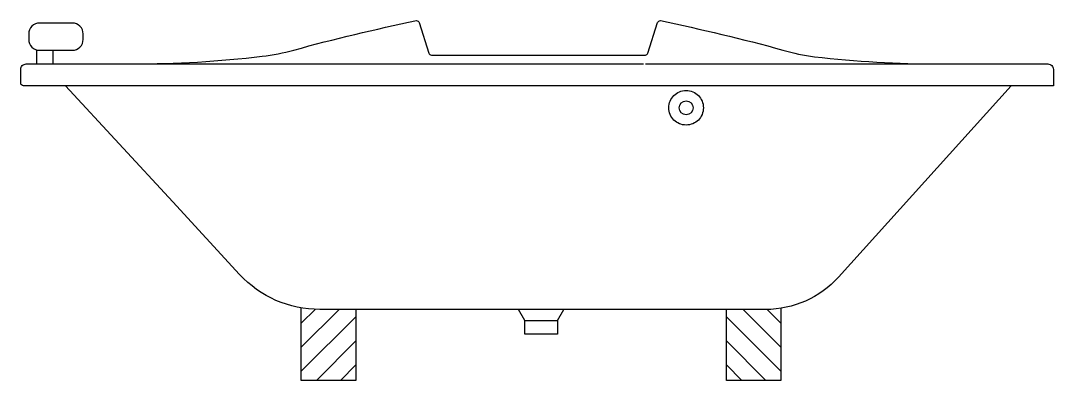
# Model space of a CAD drawing. Extents: x -5974.84 to -5972.95, y -5960.2 to -5959.54.
import ezdxf

# ---------------------------------------------------------------- set-up
doc = ezdxf.new("R2010")
doc.units = 0
doc.header["$LTSCALE"] = 30
doc.linetypes.add('HIDDEN', pattern=[0.375, 0.25, -0.125])
doc.layers.get('0').update_dxf_attribs({"linetype": 'CONTINUOUS'})

# ---------------------------------------------------------------- blocks, each defined once
blk = doc.blocks.new('*X0')
at = {"color": 0}
for p, q in [((-5974.3295, -5960.099), (-5974.3038, -5960.0733)), ((-5974.3295, -5960.1432), (-5974.2603, -5960.074)), ((-5974.3295, -5960.1874), (-5974.2295, -5960.0874)), ((-5974.3019, -5960.204), (-5974.2295, -5960.1316)), ((-5974.2577, -5960.204), (-5974.2295, -5960.1758))]:
    blk.add_line(p, q, dxfattribs=at)
blk = doc.blocks.new('*X1')
at = {"color": 0}
for p, q in [((-5973.4495, -5960.1432), (-5973.5187, -5960.074)), ((-5973.4495, -5960.099), (-5973.4752, -5960.0733)), ((-5973.4495, -5960.1874), (-5973.5495, -5960.0874)), ((-5973.4771, -5960.204), (-5973.5495, -5960.1316)), ((-5973.5213, -5960.204), (-5973.5495, -5960.1758))]:
    blk.add_line(p, q, dxfattribs=at)

msp = doc.modelspace()

# ---------------------------------------------------------------- linework, layer by layer
at = {"color": 0}
for points in [[(-5974.6387, -5959.6235, 0.029746), (-5974.4014, -5959.6094, 0.036972), (-5974.3434, -5959.5981, -0.015761), (-5974.1184, -5959.5441, -0.344702), (-5974.1134, -5959.5476), (-5974.0956, -5959.6037, 0.327228), (-5974.0909, -5959.6072), (-5973.6982, -5959.6072, 0.327228), (-5973.6934, -5959.6037), (-5973.6757, -5959.5476, -0.344702), (-5973.6706, -5959.5441, -0.015761), (-5973.4457, -5959.5981, 0.036918), (-5973.3878, -5959.6104, 0.028676), (-5973.159, -5959.6235)], [(-5973.6982, -5959.6235), (-5972.9595, -5959.6235, -0.414214), (-5972.9495, -5959.6335), (-5972.9495, -5959.6635), (-5974.8395, -5959.6635, -0.414214), (-5974.8445, -5959.6585), (-5974.8445, -5959.6575), (-5974.8445, -5959.6335, -0.414214), (-5974.8345, -5959.6235), (-5973.7017, -5959.6235)], [(-5973.0267, -5959.6635), (-5973.3438, -5960.0146, -0.212166), (-5973.4774, -5960.074), (-5974.2958, -5960.074, -0.209285), (-5974.4427, -5960.0097), (-5974.5655, -5959.8767), (-5974.7623, -5959.6635)]]:
    msp.add_lwpolyline(points, format="xyb", dxfattribs=at)
msp.add_lwpolyline([(-5974.8298, -5959.5785, 0.414214), (-5974.8098, -5959.5985), (-5974.7498, -5959.5985, 0.414214), (-5974.7298, -5959.5785), (-5974.7298, -5959.5685, 0.414214), (-5974.7498, -5959.5485), (-5974.8098, -5959.5485, 0.414214), (-5974.8298, -5959.5685)], format="xyb", close=True, dxfattribs=at)
for points in [[(-5974.8146, -5959.6235), (-5974.8146, -5959.5985)], [(-5974.7846, -5959.6235), (-5974.7846, -5959.5985)], [(-5974.2295, -5960.074), (-5974.2295, -5960.204), (-5974.3295, -5960.204), (-5974.3295, -5960.0711)], [(-5973.9195, -5960.094), (-5973.9311, -5960.074)], [(-5973.8595, -5960.094), (-5973.8595, -5960.119), (-5973.9195, -5960.119), (-5973.9195, -5960.094), (-5973.8595, -5960.094), (-5973.848, -5960.074)], [(-5973.4495, -5960.0718), (-5973.4495, -5960.204), (-5973.5495, -5960.204), (-5973.5495, -5960.074)]]:
    msp.add_lwpolyline(points, dxfattribs=at)
at = {"color": 0, "linetype": 'HIDDEN'}
msp.add_circle((-5973.6234, -5959.704), 0.0317, dxfattribs=at)
at = {"color": 0}
msp.add_circle((-5973.6234, -5959.704), 0.0127, dxfattribs=at)

# ---------------------------------------------------------------- block references
for name in ['*X0', '*X1']:
    msp.add_blockref(name, (0, 0), dxfattribs=at)

doc.saveas('drawing.dxf')
